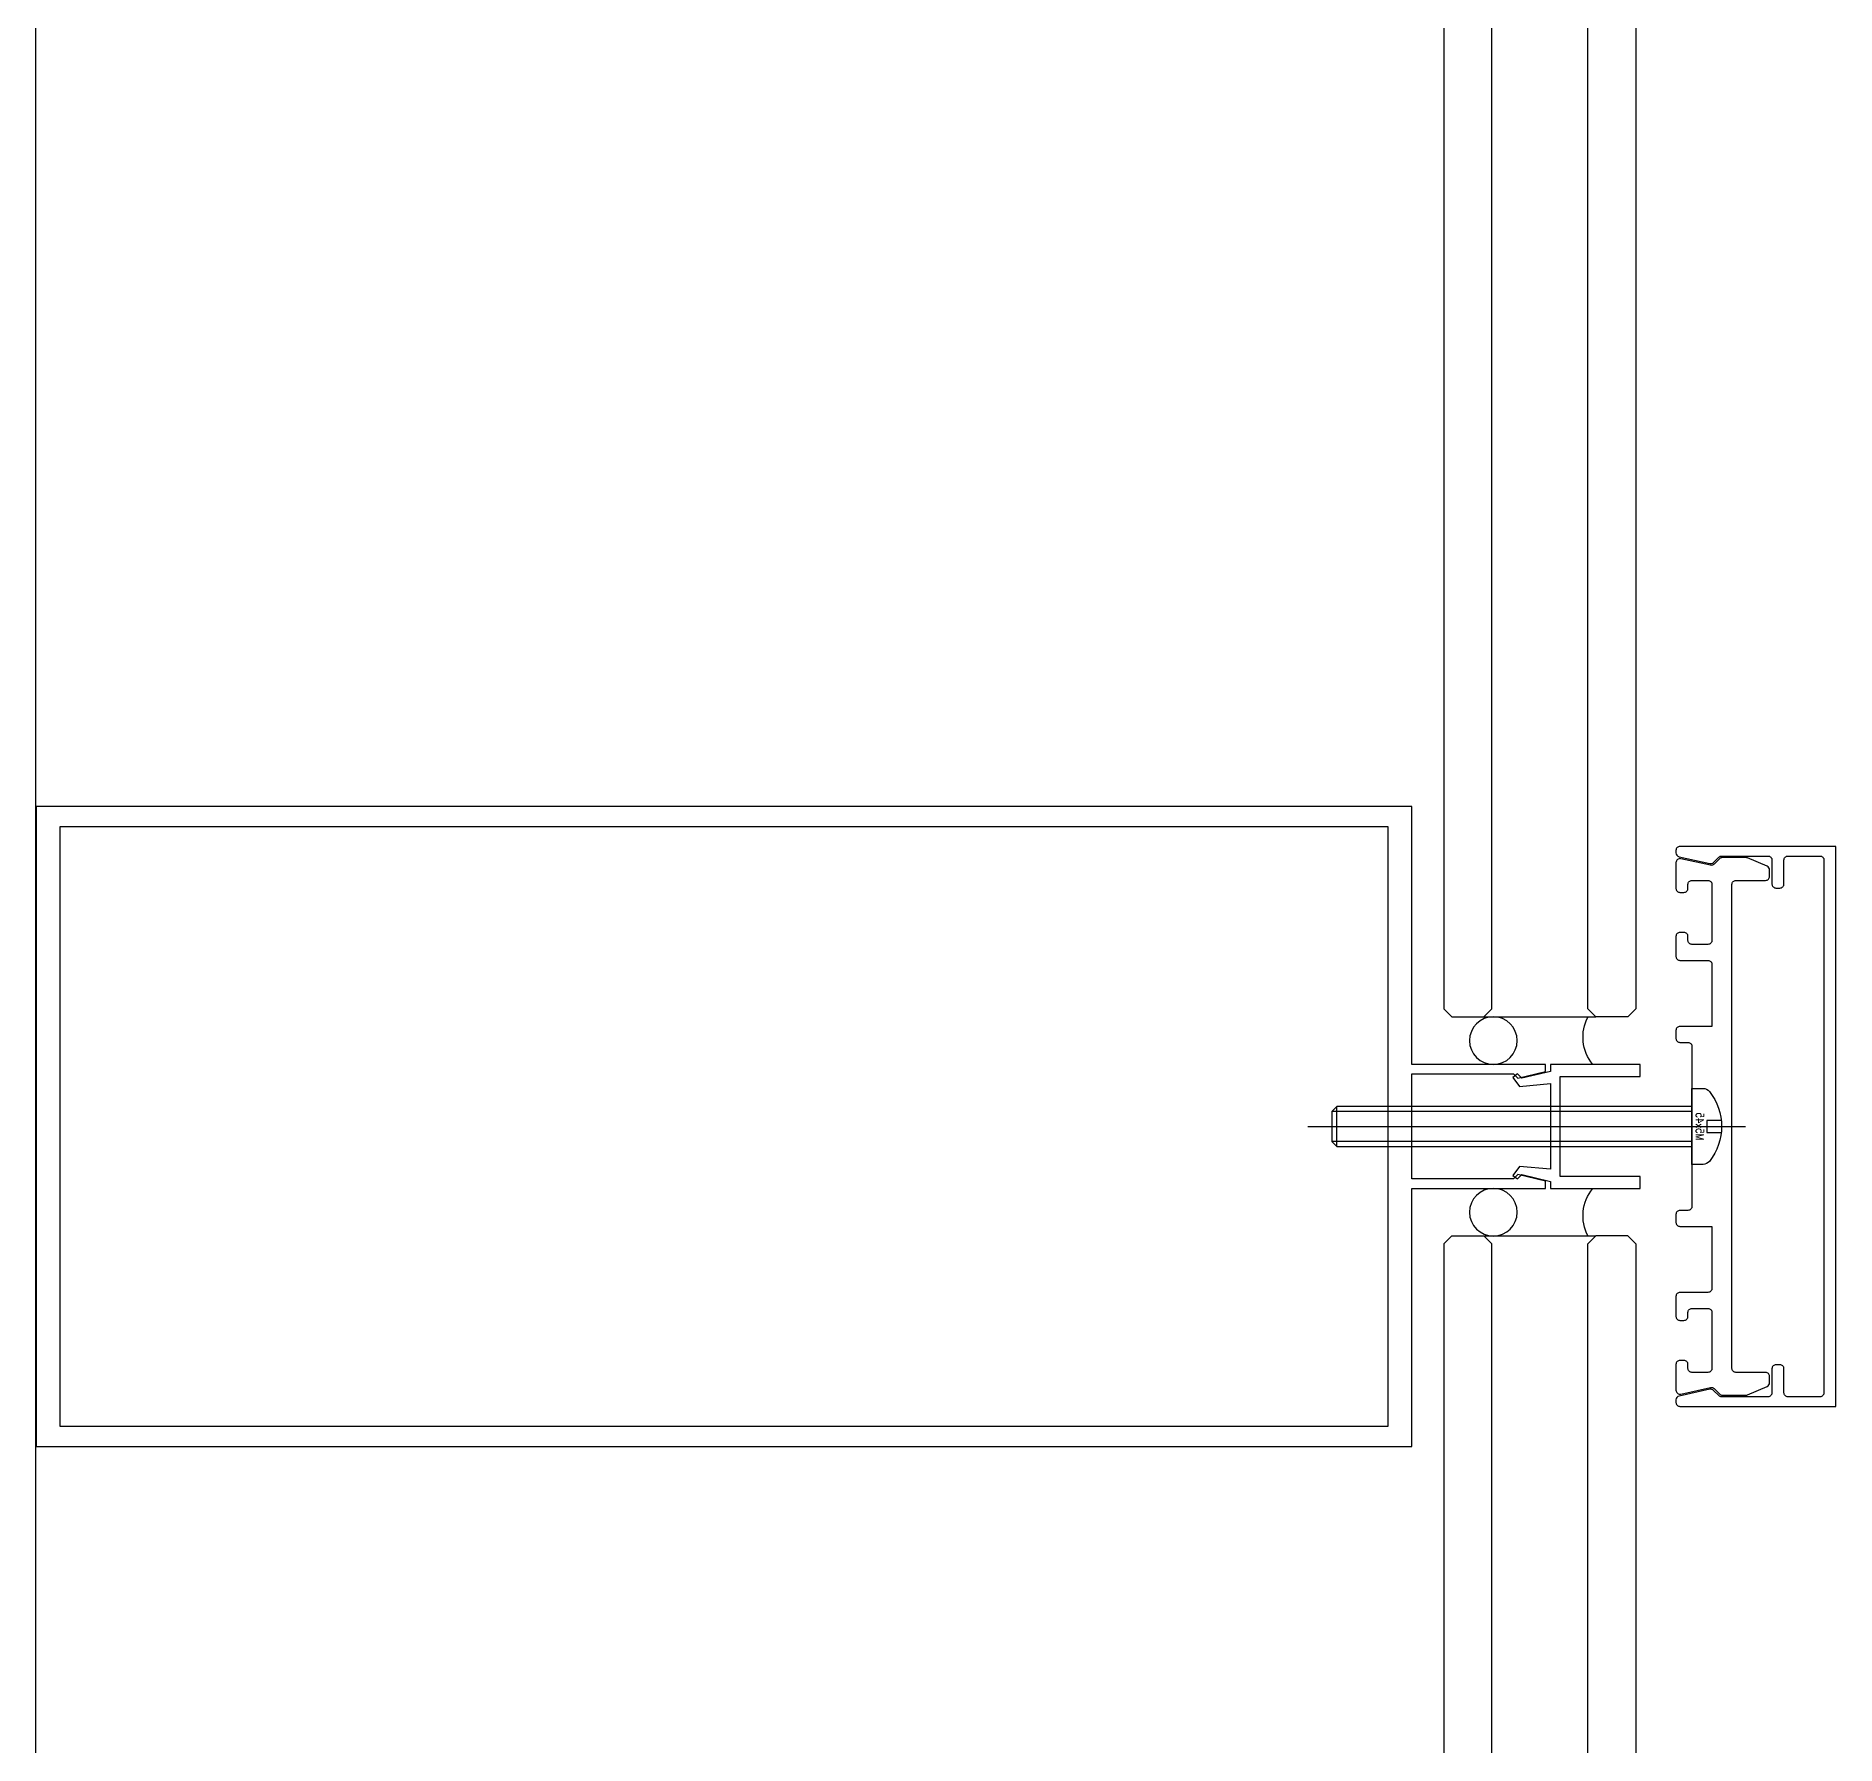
# Model space of a CAD drawing. Extents: x 1980812 to 2578970, y -669191 to 284498.
# Drawn here: x 2567198.4 to 2567423.4, y -263467.8 to -263254.1 of the extents above; entities that cross this region are included whole.
import ezdxf
from ezdxf.enums import TextEntityAlignment as Align

# ---------------------------------------------------------------- set-up
doc = ezdxf.new("R2010")
doc.units = 0
doc.header["$LTSCALE"] = 1000
doc.header["$MEASUREMENT"] = 0
for name, pattern in [('CENTER', [2, 1.25, -0.25, 0.25, -0.25]), ('HIDDEN', [0.375, 0.25, -0.125]), ('HIDDEN2', [0.1875, 0.125, -0.0625])]:
    doc.linetypes.add(name, pattern=pattern)
for name, color, linetype in [('A-SECT-MCUT', 1, 'Continuous'), ('A-SECT-MCUT-FINE', 137, 'Continuous'), ('SF', 1, 'Continuous'), ('TEXT', 7, 'Continuous'), ('WINDOW', 2, 'Continuous'), ('空线', 3, 'Continuous')]:
    doc.layers.add(name, color=color, linetype=linetype)
doc.styles.add('ROMANS', font='simplex_.ttf', dxfattribs={"width": 0.8, "height": 500})

# ---------------------------------------------------------------- blocks, each defined once
blk = doc.blocks.new('M5x45_Pan')
at = {"color": 8, "linetype": 'HIDDEN'}
for p, q in [((44.38, -2.5), (44.38, 2.5)), ((0, 1.87), (45, 1.87)), ((0, -1.88), (45, -1.88))]:
    blk.add_line(p, q, dxfattribs=at)
at = {"color": 0, "linetype": 'ByBlock'}
blk.add_lwpolyline([(-1.39, -4.75), (0, -4.75), (0, 4.75), (-1.39, 4.75, 0.228537), (-2.17, 4.37, 0.349288), (-2.17, -4.37, 0.228537)], format="xyb", close=True, dxfattribs=at)
at = {"color": 8, "linetype": 'ByBlock'}
blk.add_lwpolyline([(0, 2.5), (44.38, 2.5), (45, 1.87), (45, -1.88), (44.38, -2.5), (0, -2.5)], dxfattribs=at)
at = {"color": 8, "linetype": 'HIDDEN2'}
blk.add_lwpolyline([(-3.66, 0.75), (-1.85, 0.75), (-1.85, -0.75), (-3.66, -0.75)], dxfattribs=at)
at = {"layer": 'TEXT', "color": 8, "linetype": 'CENTER'}
blk.add_line((48, 0), (-6.7, 0), dxfattribs=at)
at = {"layer": 'Defpoints', "color": 8, "style": 'ROMANS', "width": 0.8}
blk.add_text('M5x45', height=1, rotation=90, dxfattribs=at).set_placement((-1, 0), align=Align.MIDDLE)
blk = doc.blocks.new('19层')
at = {"layer": 'A-SECT-MCUT', "elevation": 0}
for points in [[(669.98, -2900), (669.98, -2940), (534.37, -2940), (497.99, -2940), (497.99, -2907.75), (481.29, -2907.75), (481.29, -2906.86), (484.76, -2906.03), (485.32, -2906.55), (497.99, -2906.55), (497.99, -2900), (497.99, -2893.45), (485.32, -2893.45), (484.76, -2893.97), (481.29, -2893.14), (481.29, -2892.25), (497.99, -2892.25), (497.99, -2860), (534.37, -2860), (669.98, -2860)], [(500.99, -2937.5), (666.98, -2937.5), (666.98, -2900), (666.98, -2862.5), (500.99, -2862.5)], [(480.67, -2905.34), (484.53, -2905), (485.38, -2906.12), (484.81, -2906.55), (484.24, -2906.03), (480.67, -2906.88), (480.67, -2907.75), (469.47, -2907.75), (469.47, -2906.25), (479.47, -2906.25), (479.47, -2893.75), (469.47, -2893.75), (469.47, -2892.25), (480.67, -2892.25), (480.67, -2893.12), (484.24, -2893.97), (484.81, -2893.45), (485.38, -2893.88), (484.53, -2895), (480.67, -2894.66)]]:
    blk.add_lwpolyline(points, close=True, dxfattribs=at)
for points in [[(464.49, -2935), (444.99, -2935), (444.99, -2865), (464.49, -2865, -0.414214), (464.99, -2865.5), (464.99, -2865.8, -0.351524), (464.59, -2866.29), (460.75, -2867.14, -0.256425), (460.29, -2867.01), (459.63, -2866.35, 0.198912), (459.28, -2866.2), (453.49, -2866.2, 0.414214), (452.99, -2866.7), (452.99, -2869.7, -0.414214), (452.49, -2870.2), (451.99, -2870.2, -0.414214), (451.49, -2869.7), (451.49, -2866.7, 0.414214), (450.99, -2866.2), (446.99, -2866.2, 0.414214), (446.49, -2866.7), (446.49, -2933.3, 0.414214), (446.99, -2933.8), (450.99, -2933.8, 0.414214), (451.49, -2933.3), (451.49, -2930.3, -0.414214), (451.99, -2929.8), (452.49, -2929.8, -0.414214), (452.99, -2930.3), (452.99, -2933.3, 0.414214), (453.49, -2933.8), (459.28, -2933.8, 0.198912), (459.63, -2933.65), (460.29, -2933, -0.256425), (460.75, -2932.86), (464.6, -2933.71, -0.351524), (464.99, -2934.2), (464.99, -2934.5, -0.414214)], [(464.99, -2889, -0.414214), (464.49, -2889.5), (463.49, -2889.5, 0.414214), (462.99, -2890), (462.99, -2910, 0.414214), (463.49, -2910.5), (464.49, -2910.5, -0.414214), (464.99, -2911), (464.99, -2912, -0.414214), (464.49, -2912.5), (460.49, -2912.5), (460.49, -2920.25, 0.414214), (460.99, -2920.75), (464.49, -2920.75, -0.414214), (464.99, -2921.25), (464.99, -2923.75, -0.414214), (464.49, -2924.25), (463.99, -2924.25, -0.414214), (463.49, -2923.75), (463.49, -2923.25, 0.414214), (462.99, -2922.75), (460.99, -2922.75, 0.414214), (460.49, -2923.25), (460.49, -2930.25, 0.414214), (460.99, -2930.75), (462.99, -2930.75, 0.414214), (463.49, -2930.25), (463.49, -2929.75, -0.414214), (463.99, -2929.25), (464.49, -2929.25, -0.414214), (464.99, -2929.75), (464.99, -2932.97, -0.479811), (464.38, -2933.46), (460.69, -2932.64, 0.256425), (460.23, -2932.78), (459.55, -2933.45, -0.198912), (459.2, -2933.6), (456.24, -2933.6, -0.10157), (456.05, -2933.56), (453.59, -2932.51, -0.300021), (453.29, -2932.05), (453.29, -2931.25, -0.414214), (453.79, -2930.75), (457.49, -2930.75, 0.414214), (457.99, -2930.25), (457.99, -2923.5), (457.99, -2876.5), (457.99, -2869.75, 0.414214), (457.49, -2869.25), (453.79, -2869.25, -0.414214), (453.29, -2868.75), (453.29, -2867.95, -0.300021), (453.59, -2867.49), (456.05, -2866.44, -0.10157), (456.24, -2866.4), (459.2, -2866.4, -0.198912), (459.55, -2866.55), (460.23, -2867.23, 0.256425), (460.69, -2867.36), (464.38, -2866.54, -0.479811), (464.99, -2867.03), (464.99, -2870.25, -0.414214), (464.49, -2870.75), (463.99, -2870.75, -0.414214), (463.49, -2870.25), (463.49, -2869.75, 0.414214), (462.99, -2869.25), (460.99, -2869.25, 0.414214), (460.49, -2869.75), (460.49, -2876.75, 0.414214), (460.99, -2877.25), (462.99, -2877.25, 0.414214), (463.49, -2876.75), (463.49, -2876.25, -0.414214), (463.99, -2875.75), (464.49, -2875.75, -0.414214), (464.99, -2876.25), (464.99, -2878.75, -0.414214), (464.49, -2879.25), (460.99, -2879.25, 0.414214), (460.49, -2879.75), (460.49, -2887.5), (464.49, -2887.5, -0.414214), (464.99, -2888)]]:
    blk.add_lwpolyline(points, format="xyb", close=True, dxfattribs=at)
at = {"layer": 'A-SECT-MCUT-FINE'}
for p, q in [((669.98, -3650, 0), (669.99, -2641.7, 0)), ((488.99, -2886.3, 0), (474.99, -2886.3, 0)), ((488.99, -2913.7, 0), (474.99, -2913.7, 0))]:
    blk.add_line(p, q, dxfattribs=at)
for centre in [(487.82, -2889.28, 0), (487.82, -2910.73, 0)]:
    blk.add_circle(centre, 2.98, dxfattribs=at)
for centre, start, end in [((471.22, -2888.83, 0), 320.5682, 27.9183), ((471.22, -2911.18, 0), 332.0817, 39.4318)]:
    blk.add_arc(centre, 5.39, start, end, dxfattribs=at)
at = {"layer": 'WINDOW'}
for p, q in [((469.99, -2641.71, 0), (469.99, -2885.3, 0)), ((475.99, -2885.3, 0), (475.99, -2641.71, 0)), ((487.99, -2885.3, 0), (487.99, -2641.71, 0)), ((493.99, -2641.71, 0), (493.99, -2885.3, 0)), ((469.99, -2885.3, 0), (470.99, -2886.3, 0)), ((470.99, -2886.3, 0), (474.99, -2886.3, 0)), ((474.99, -2886.3, 0), (475.99, -2885.3, 0)), ((488.99, -2886.3, 0), (487.99, -2885.3, 0)), ((492.99, -2886.3, 0), (488.99, -2886.3, 0)), ((493.99, -2885.3, 0), (492.99, -2886.3, 0)), ((469.99, -2914.7, 0), (470.99, -2913.7, 0)), ((470.99, -2913.7, 0), (474.99, -2913.7, 0)), ((474.99, -2913.7, 0), (475.99, -2914.7, 0)), ((488.99, -2913.7, 0), (487.99, -2914.7, 0)), ((492.99, -2913.7, 0), (488.99, -2913.7, 0)), ((493.99, -2914.7, 0), (492.99, -2913.7, 0)), ((469.99, -2914.7, 0), (469.99, -3595.3, 0)), ((475.99, -3595.3, 0), (475.99, -2914.7, 0)), ((487.99, -3595.3, 0), (487.99, -2914.7, 0)), ((493.99, -2914.7, 0), (493.99, -3595.3, 0))]:
    blk.add_line(p, q, dxfattribs=at)
at = {"layer": 'SF', "rotation": 0.00040188809725893}
blk.add_blockref('M5x45_Pan', (462.99, -2900, 0), dxfattribs=at)

msp = doc.modelspace()

# ---------------------------------------------------------------- block references
at = {"layer": '空线', "xscale": -1, "rotation": 359.9999999999997}
msp.add_blockref('19层', (2567868.36, -260490.42, 0), dxfattribs=at)

doc.saveas('drawing.dxf')
